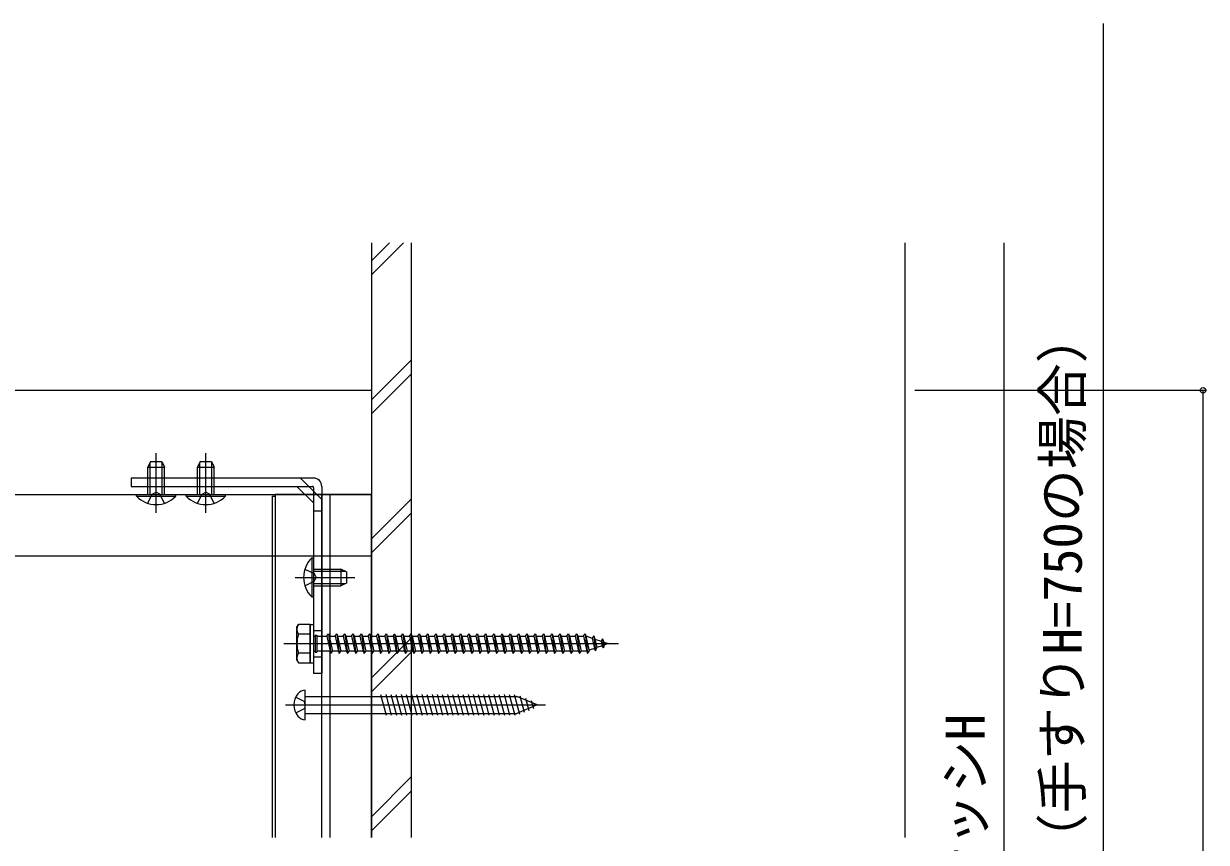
# Model space of a CAD drawing. Units: millimetres, scale not verified. Extents: x -980 to 980, y -1458 to 1451.
# Drawn here: x -366.5 to -9.5, y -117.4 to 129.9 of the extents above; entities that cross this region are included whole.
import ezdxf
from ezdxf.enums import TextEntityAlignment as Align

# ---------------------------------------------------------------- set-up
doc = ezdxf.new("R2010")
doc.units = ezdxf.units.MM
doc.header["$LTSCALE"] = 8
for name, color, linetype in [('0-5_YKK_12', 2, 'Continuous'), ('0-6_YKK_13', 4, 'Continuous'), ('0-8_YKK_D', 6, 'Continuous'), ('0-A_YSS_K', 3, 'Continuous')]:
    doc.layers.add(name, color=color, linetype=linetype)
doc.styles.add('ＭＳ ゴシック', font='')
doc.styles.get('ＭＳ ゴシック').set_extended_font_data('MS Gothic')

msp = doc.modelspace()

# ---------------------------------------------------------------- linework, layer by layer
at = {"layer": '0-5_YKK_12'}
for p, q in [((-565.546, 19.142), (-261.546, 19.142)), ((-261.546, 19.142), (-261.546, -30.858)), ((-565.546, -12.358), (-261.546, -12.358)), ((-291.546, -12.858), (-291.546, -115.858)), ((-291.546, -12.858), (-290.646, -12.858)), ((-261.546, -12.358), (-290.646, -12.358)), ((-290.646, -12.358), (-290.646, -115.858)), ((-276.546, -115.858), (-276.546, -12.358)), ((-274.046, -115.858), (-274.046, -12.358)), ((-261.546, -115.858), (-261.546, -12.358)), ((-399.546, -30.858), (-290.646, -30.858)), ((-290.646, -30.858), (-261.546, -30.858))]:
    msp.add_line(p, q, dxfattribs=at)
at = {"layer": '0-6_YKK_13'}
for p, q in [((-326.546, -17.858), (-326.546, 0.142)), ((-311.546, -17.858), (-311.546, 0.142)), ((-328.246, -2.358), (-329.046, -4.058)), ((-328.392, -12.358), (-328.392, -2.667)), ((-328.246, -2.358), (-324.846, -2.358)), ((-324.846, -2.358), (-324.046, -4.058)), ((-324.7, -12.358), (-324.7, -2.667)), ((-313.246, -2.358), (-314.046, -4.058)), ((-313.392, -12.358), (-313.392, -2.667)), ((-313.246, -2.358), (-309.846, -2.358)), ((-309.846, -2.358), (-309.046, -4.058)), ((-309.7, -12.358), (-309.7, -2.667)), ((-324.046, -12.358), (-324.046, -4.058)), ((-309.046, -12.358), (-309.046, -4.058)), ((-279.046, -7.358), (-334.046, -7.358)), ((-284.046, -9.858), (-279.046, -14.858)), ((-283.01, -7.358), (-276.546, -13.822)), ((-279.046, -10.158), (-279.046, -66.358)), ((-276.546, -9.858), (-276.546, -66.358)), ((-332.446, -12.866), (-332.446, -12.358)), ((-332.446, -12.358), (-320.646, -12.358)), ((-317.446, -12.866), (-317.446, -12.358)), ((-317.446, -12.358), (-305.646, -12.358)), ((-276.546, -17.358), (-279.046, -17.358)), ((-279.555, -31.458), (-279.046, -31.458)), ((-279.046, -31.458), (-279.046, -43.258)), ((-279.046, -35.512), (-269.355, -35.512)), ((-269.046, -35.658), (-270.746, -34.858)), ((-269.046, -35.658), (-269.046, -39.058)), ((-284.546, -37.358), (-266.546, -37.358)), ((-284.277, -37.358), (-270.829, -37.358)), ((-279.046, -39.203), (-269.355, -39.203)), ((-269.046, -39.058), (-270.746, -39.858)), ((-279.046, -39.858), (-270.746, -39.858)), ((-284.046, -52.358), (-283.613, -51.608)), ((-284.046, -62.358), (-284.046, -52.358)), ((-280.046, -51.608), (-283.615, -51.608)), ((-279.046, -53.358), (-276.546, -53.358)), ((-280.046, -54.471), (-283.599, -54.471)), ((-279.046, -55.108), (-278.546, -55.108)), ((-278.546, -54.758), (-278.046, -54.758)), ((-278.546, -54.758), (-278.546, -59.958)), ((-278.046, -54.758), (-278.046, -59.958)), ((-278.046, -55.108), (-275.046, -55.108)), ((-274.546, -54.358), (-273.796, -60.358)), ((-274.296, -55.108), (-272.546, -55.108)), ((-274.296, -55.108), (-273.296, -59.608)), ((-272.046, -54.358), (-271.296, -60.358)), ((-271.796, -55.108), (-270.046, -55.108)), ((-271.796, -55.108), (-270.796, -59.608)), ((-269.546, -54.358), (-268.796, -60.358)), ((-269.296, -55.108), (-267.546, -55.108)), ((-269.296, -55.108), (-268.296, -59.608)), ((-267.046, -54.358), (-266.296, -60.358)), ((-266.796, -55.108), (-265.046, -55.108)), ((-266.796, -55.108), (-265.796, -59.608)), ((-264.546, -54.358), (-263.796, -60.358)), ((-264.296, -55.108), (-262.546, -55.108)), ((-264.296, -55.108), (-263.296, -59.608)), ((-262.046, -54.358), (-261.296, -60.358)), ((-261.796, -55.108), (-260.046, -55.108)), ((-261.796, -55.108), (-260.796, -59.608)), ((-259.546, -54.358), (-258.796, -60.358)), ((-259.296, -55.108), (-257.546, -55.108)), ((-259.296, -55.108), (-258.296, -59.608)), ((-257.046, -54.358), (-256.296, -60.358)), ((-256.796, -55.108), (-255.046, -55.108)), ((-256.796, -55.108), (-255.796, -59.608)), ((-254.546, -54.358), (-253.796, -60.358)), ((-254.296, -55.108), (-252.546, -55.108)), ((-254.296, -55.108), (-253.296, -59.608)), ((-252.046, -54.358), (-251.296, -60.358)), ((-251.796, -55.108), (-250.046, -55.108)), ((-251.796, -55.108), (-250.796, -59.608)), ((-249.546, -54.358), (-248.796, -60.358)), ((-249.296, -55.108), (-247.546, -55.108)), ((-249.296, -55.108), (-248.296, -59.608)), ((-247.046, -54.358), (-246.296, -60.358)), ((-246.796, -55.108), (-245.046, -55.108)), ((-246.796, -55.108), (-245.796, -59.608)), ((-244.546, -54.358), (-243.796, -60.358)), ((-244.296, -55.108), (-242.546, -55.108)), ((-244.296, -55.108), (-243.296, -59.608)), ((-242.046, -54.358), (-241.296, -60.358)), ((-241.796, -55.108), (-240.046, -55.108)), ((-241.796, -55.108), (-240.796, -59.608)), ((-239.546, -54.358), (-238.796, -60.358)), ((-239.296, -55.108), (-237.546, -55.108)), ((-239.296, -55.108), (-238.296, -59.608)), ((-237.046, -54.358), (-236.296, -60.358)), ((-236.796, -55.108), (-235.046, -55.108)), ((-236.796, -55.108), (-235.796, -59.608)), ((-234.546, -54.358), (-233.796, -60.358)), ((-234.296, -55.108), (-232.546, -55.108)), ((-234.296, -55.108), (-233.296, -59.608)), ((-232.046, -54.358), (-231.296, -60.358)), ((-231.796, -55.108), (-230.046, -55.108)), ((-231.796, -55.108), (-230.796, -59.608)), ((-229.546, -54.358), (-228.796, -60.358)), ((-229.296, -55.108), (-227.546, -55.108)), ((-229.296, -55.108), (-228.296, -59.608)), ((-227.046, -54.358), (-226.296, -60.358)), ((-226.796, -55.108), (-225.046, -55.108)), ((-226.796, -55.108), (-225.796, -59.608)), ((-224.546, -54.358), (-223.796, -60.358)), ((-224.296, -55.108), (-222.546, -55.108)), ((-224.296, -55.108), (-223.296, -59.608)), ((-222.046, -54.358), (-221.296, -60.358)), ((-221.796, -55.108), (-220.046, -55.108)), ((-221.796, -55.108), (-220.796, -59.608)), ((-219.546, -54.358), (-218.796, -60.358)), ((-219.296, -55.108), (-217.546, -55.108)), ((-219.296, -55.108), (-218.296, -59.608)), ((-217.046, -54.358), (-216.296, -60.358)), ((-216.796, -55.108), (-215.046, -55.108)), ((-216.796, -55.108), (-215.796, -59.608)), ((-214.546, -54.358), (-213.796, -60.358)), ((-214.296, -55.108), (-212.546, -55.108)), ((-214.296, -55.108), (-213.296, -59.608)), ((-212.046, -54.358), (-211.296, -60.358)), ((-211.796, -55.108), (-210.046, -55.108)), ((-211.796, -55.108), (-210.796, -59.608)), ((-209.546, -54.358), (-208.796, -60.358)), ((-209.296, -55.108), (-207.546, -55.108)), ((-209.296, -55.108), (-208.296, -59.608)), ((-207.046, -54.358), (-206.296, -60.358)), ((-206.796, -55.108), (-205.046, -55.108)), ((-206.796, -55.108), (-205.796, -59.608)), ((-204.546, -54.358), (-203.796, -60.358)), ((-204.296, -55.108), (-202.546, -55.108)), ((-204.296, -55.108), (-203.296, -59.608)), ((-202.046, -54.358), (-201.296, -60.358)), ((-201.796, -55.108), (-200.046, -55.108)), ((-201.796, -55.108), (-200.796, -59.608)), ((-199.546, -54.358), (-198.796, -60.358)), ((-199.296, -55.108), (-197.546, -55.108)), ((-199.296, -55.108), (-198.296, -59.608)), ((-197.046, -54.358), (-196.296, -60.358)), ((-196.796, -55.108), (-196.58, -55.108)), ((-196.796, -55.108), (-195.796, -59.608)), ((-196.58, -55.108), (-194.919, -55.68)), ((-194.46, -55.044), (-194.919, -55.68)), ((-194.919, -55.68), (-194.226, -58.797)), ((-194.46, -55.044), (-194.107, -55.959)), ((-194.46, -55.044), (-193.906, -59.48)), ((-194.107, -55.959), (-192.212, -56.612)), ((-194.107, -55.959), (-193.529, -58.557)), ((-191.848, -55.944), (-192.212, -56.612)), ((-192.212, -56.612), (-191.904, -57.997)), ((-191.848, -55.944), (-191.399, -56.891)), ((-191.848, -55.944), (-191.509, -58.654)), ((-191.399, -56.891), (-190.046, -57.358)), ((-191.399, -56.891), (-191.207, -57.757)), ((-288.046, -57.358), (-187.001, -57.358)), ((-284.277, -57.358), (-270.829, -57.358)), ((-280.046, -60.244), (-283.599, -60.244)), ((-279.046, -59.608), (-278.546, -59.608)), ((-278.546, -59.958), (-278.046, -59.958)), ((-274.046, -59.608), (-278.046, -59.608)), ((-271.546, -59.608), (-273.296, -59.608)), ((-269.046, -59.608), (-270.796, -59.608)), ((-266.546, -59.608), (-268.296, -59.608)), ((-264.046, -59.608), (-265.796, -59.608)), ((-261.546, -59.608), (-263.296, -59.608)), ((-259.046, -59.608), (-260.796, -59.608)), ((-256.546, -59.608), (-258.296, -59.608)), ((-254.046, -59.608), (-255.796, -59.608)), ((-251.546, -59.608), (-253.296, -59.608)), ((-249.046, -59.608), (-250.796, -59.608)), ((-246.546, -59.608), (-248.296, -59.608)), ((-244.046, -59.608), (-245.796, -59.608)), ((-241.546, -59.608), (-243.296, -59.608)), ((-239.046, -59.608), (-240.796, -59.608)), ((-236.546, -59.608), (-238.296, -59.608)), ((-234.046, -59.608), (-235.796, -59.608)), ((-231.546, -59.608), (-233.296, -59.608)), ((-229.046, -59.608), (-230.796, -59.608)), ((-226.546, -59.608), (-228.296, -59.608)), ((-224.046, -59.608), (-225.796, -59.608)), ((-221.546, -59.608), (-223.296, -59.608)), ((-219.046, -59.608), (-220.796, -59.608)), ((-216.546, -59.608), (-218.296, -59.608)), ((-214.046, -59.608), (-215.796, -59.608)), ((-211.546, -59.608), (-213.296, -59.608)), ((-209.046, -59.608), (-210.796, -59.608)), ((-206.546, -59.608), (-208.296, -59.608)), ((-204.046, -59.608), (-205.796, -59.608)), ((-201.546, -59.608), (-203.296, -59.608)), ((-199.046, -59.608), (-200.796, -59.608)), ((-196.58, -59.608), (-198.296, -59.608)), ((-196.548, -59.597), (-196.58, -59.608)), ((-194.226, -58.797), (-195.852, -59.357)), ((-193.906, -59.48), (-194.226, -58.797)), ((-193.906, -59.48), (-193.529, -58.557)), ((-191.904, -57.997), (-193.529, -58.557)), ((-191.509, -58.654), (-191.904, -57.997)), ((-191.509, -58.654), (-191.207, -57.757)), ((-190.046, -57.358), (-191.207, -57.757)), ((-284.046, -62.358), (-283.613, -63.108)), ((-279.046, -61.358), (-276.546, -61.358)), ((-276.546, -66.358), (-279.046, -66.358)), ((-281.546, -80.358), (-281.546, -71.358)), ((-284.408, -73.508), (-281.809, -74.803)), ((-281.546, -75.858), (-281.809, -74.803)), ((-281.546, -73.308), (-217.702, -73.308)), ((-258.804, -72.758), (-257.143, -78.958)), ((-257.251, -72.758), (-255.59, -78.958)), ((-255.699, -72.758), (-254.037, -78.958)), ((-254.146, -72.758), (-252.484, -78.958)), ((-252.593, -72.758), (-250.931, -78.958)), ((-251.04, -72.758), (-249.379, -78.958)), ((-249.487, -72.758), (-247.826, -78.958)), ((-247.934, -72.758), (-246.273, -78.958)), ((-246.381, -72.758), (-244.72, -78.958)), ((-244.828, -72.758), (-243.167, -78.958)), ((-243.275, -72.758), (-241.614, -78.958)), ((-241.722, -72.758), (-240.061, -78.958)), ((-240.169, -72.758), (-238.508, -78.958)), ((-238.617, -72.758), (-236.955, -78.958)), ((-237.064, -72.758), (-235.402, -78.958)), ((-235.511, -72.758), (-233.849, -78.958)), ((-233.958, -72.758), (-232.296, -78.958)), ((-232.405, -72.758), (-230.744, -78.958)), ((-230.852, -72.758), (-229.191, -78.958)), ((-229.299, -72.758), (-227.638, -78.958)), ((-227.746, -72.758), (-226.085, -78.958)), ((-226.193, -72.758), (-224.532, -78.958)), ((-224.64, -72.758), (-222.979, -78.958)), ((-223.087, -72.758), (-221.426, -78.958)), ((-221.534, -72.758), (-219.873, -78.958)), ((-219.982, -72.758), (-218.32, -78.958)), ((-218.429, -72.758), (-216.85, -78.65)), ((-211.546, -75.858), (-217.702, -73.308)), ((-216.786, -73.092), (-215.452, -78.071)), ((-215.039, -73.815), (-214.054, -77.492)), ((-213.293, -74.539), (-212.656, -76.913)), ((-287.446, -75.858), (-209.046, -75.858)), ((-284.408, -78.208), (-281.809, -76.912)), ((-281.546, -75.858), (-281.809, -76.912)), ((-281.546, -78.408), (-217.702, -78.408)), ((-211.546, -75.858), (-217.702, -78.408)), ((-211.546, -75.858), (-217.702, -78.408))]:
    msp.add_line(p, q, dxfattribs=at)
for points in [[(-329.046, -12.358), (-329.046, -4.058), (-324.046, -4.058)], [(-314.046, -12.358), (-314.046, -4.058), (-309.046, -4.058)], [(-334.046, -7.358), (-334.046, -9.858), (-279.346, -9.858)], [(-332.446, -12.866), (-320.646, -12.866), (-320.646, -12.358)], [(-329.046, -14.969), (-327.691, -12.191), (-326.546, -11.582)], [(-324.046, -14.969), (-325.401, -12.191), (-326.546, -11.582)], [(-317.446, -12.866), (-305.646, -12.866), (-305.646, -12.358)], [(-314.046, -14.969), (-312.691, -12.191), (-311.546, -11.582)], [(-309.046, -14.969), (-310.401, -12.191), (-311.546, -11.582)], [(-279.555, -31.458), (-279.555, -43.258), (-279.046, -43.258)], [(-281.657, -34.858), (-278.879, -36.213), (-278.27, -37.358)], [(-279.046, -34.858), (-270.746, -34.858), (-270.746, -39.858)], [(-281.657, -39.858), (-278.879, -38.503), (-278.27, -37.358)], [(-283.615, -63.108), (-280.046, -63.108), (-280.046, -51.608)], [(-280.046, -51.608), (-279.046, -51.608), (-279.046, -63.108)], [(-280.046, -51.608), (-280.046, -63.108), (-279.046, -63.108)], [(-275.046, -55.108), (-274.546, -54.358), (-274.296, -55.108)], [(-275.046, -55.108), (-274.046, -59.608), (-273.796, -60.358), (-273.296, -59.608)], [(-272.546, -55.108), (-272.046, -54.358), (-271.796, -55.108)], [(-272.546, -55.108), (-271.546, -59.608), (-271.296, -60.358), (-270.796, -59.608)], [(-270.046, -55.108), (-269.546, -54.358), (-269.296, -55.108)], [(-270.046, -55.108), (-269.046, -59.608), (-268.796, -60.358), (-268.296, -59.608)], [(-267.546, -55.108), (-267.046, -54.358), (-266.796, -55.108)], [(-267.546, -55.108), (-266.546, -59.608), (-266.296, -60.358), (-265.796, -59.608)], [(-265.046, -55.108), (-264.546, -54.358), (-264.296, -55.108)], [(-265.046, -55.108), (-264.046, -59.608), (-263.796, -60.358), (-263.296, -59.608)], [(-262.546, -55.108), (-262.046, -54.358), (-261.796, -55.108)], [(-262.546, -55.108), (-261.546, -59.608), (-261.296, -60.358), (-260.796, -59.608)], [(-260.046, -55.108), (-259.546, -54.358), (-259.296, -55.108)], [(-260.046, -55.108), (-259.046, -59.608), (-258.796, -60.358), (-258.296, -59.608)], [(-257.546, -55.108), (-257.046, -54.358), (-256.796, -55.108)], [(-257.546, -55.108), (-256.546, -59.608), (-256.296, -60.358), (-255.796, -59.608)], [(-255.046, -55.108), (-254.546, -54.358), (-254.296, -55.108)], [(-255.046, -55.108), (-254.046, -59.608), (-253.796, -60.358), (-253.296, -59.608)], [(-252.546, -55.108), (-252.046, -54.358), (-251.796, -55.108)], [(-252.546, -55.108), (-251.546, -59.608), (-251.296, -60.358), (-250.796, -59.608)], [(-250.046, -55.108), (-249.546, -54.358), (-249.296, -55.108)], [(-250.046, -55.108), (-249.046, -59.608), (-248.796, -60.358), (-248.296, -59.608)], [(-247.546, -55.108), (-247.046, -54.358), (-246.796, -55.108)], [(-247.546, -55.108), (-246.546, -59.608), (-246.296, -60.358), (-245.796, -59.608)], [(-245.046, -55.108), (-244.546, -54.358), (-244.296, -55.108)], [(-245.046, -55.108), (-244.046, -59.608), (-243.796, -60.358), (-243.296, -59.608)], [(-242.546, -55.108), (-242.046, -54.358), (-241.796, -55.108)], [(-242.546, -55.108), (-241.546, -59.608), (-241.296, -60.358), (-240.796, -59.608)], [(-240.046, -55.108), (-239.546, -54.358), (-239.296, -55.108)], [(-240.046, -55.108), (-239.046, -59.608), (-238.796, -60.358), (-238.296, -59.608)], [(-237.546, -55.108), (-237.046, -54.358), (-236.796, -55.108)], [(-237.546, -55.108), (-236.546, -59.608), (-236.296, -60.358), (-235.796, -59.608)], [(-235.046, -55.108), (-234.546, -54.358), (-234.296, -55.108)], [(-235.046, -55.108), (-234.046, -59.608), (-233.796, -60.358), (-233.296, -59.608)], [(-232.546, -55.108), (-232.046, -54.358), (-231.796, -55.108)], [(-232.546, -55.108), (-231.546, -59.608), (-231.296, -60.358), (-230.796, -59.608)], [(-230.046, -55.108), (-229.546, -54.358), (-229.296, -55.108)], [(-230.046, -55.108), (-229.046, -59.608), (-228.796, -60.358), (-228.296, -59.608)], [(-227.546, -55.108), (-227.046, -54.358), (-226.796, -55.108)], [(-227.546, -55.108), (-226.546, -59.608), (-226.296, -60.358), (-225.796, -59.608)], [(-225.046, -55.108), (-224.546, -54.358), (-224.296, -55.108)], [(-225.046, -55.108), (-224.046, -59.608), (-223.796, -60.358), (-223.296, -59.608)], [(-222.546, -55.108), (-222.046, -54.358), (-221.796, -55.108)], [(-222.546, -55.108), (-221.546, -59.608), (-221.296, -60.358), (-220.796, -59.608)], [(-220.046, -55.108), (-219.546, -54.358), (-219.296, -55.108)], [(-220.046, -55.108), (-219.046, -59.608), (-218.796, -60.358), (-218.296, -59.608)], [(-217.546, -55.108), (-217.046, -54.358), (-216.796, -55.108)], [(-217.546, -55.108), (-216.546, -59.608), (-216.296, -60.358), (-215.796, -59.608)], [(-215.046, -55.108), (-214.546, -54.358), (-214.296, -55.108)], [(-215.046, -55.108), (-214.046, -59.608), (-213.796, -60.358), (-213.296, -59.608)], [(-212.546, -55.108), (-212.046, -54.358), (-211.796, -55.108)], [(-212.546, -55.108), (-211.546, -59.608), (-211.296, -60.358), (-210.796, -59.608)], [(-210.046, -55.108), (-209.546, -54.358), (-209.296, -55.108)], [(-210.046, -55.108), (-209.046, -59.608), (-208.796, -60.358), (-208.296, -59.608)], [(-207.546, -55.108), (-207.046, -54.358), (-206.796, -55.108)], [(-207.546, -55.108), (-206.546, -59.608), (-206.296, -60.358), (-205.796, -59.608)], [(-205.046, -55.108), (-204.546, -54.358), (-204.296, -55.108)], [(-205.046, -55.108), (-204.046, -59.608), (-203.796, -60.358), (-203.296, -59.608)], [(-202.546, -55.108), (-202.046, -54.358), (-201.796, -55.108)], [(-202.546, -55.108), (-201.546, -59.608), (-201.296, -60.358), (-200.796, -59.608)], [(-200.046, -55.108), (-199.546, -54.358), (-199.296, -55.108)], [(-200.046, -55.108), (-199.046, -59.608), (-198.796, -60.358), (-198.296, -59.608)], [(-197.546, -55.108), (-197.046, -54.358), (-196.796, -55.108)], [(-197.546, -55.108), (-196.546, -59.608), (-196.296, -60.358), (-195.796, -59.608)]]:
    msp.add_lwpolyline(points, dxfattribs=at)
for centre, radius, start, end in [((-279.346, -10.158), 0.3, 0, 90), ((-279.046, -9.858), 2.5, 0, 90), ((-326.546, -7.125), 8.232, 224.2189, 315.7811), ((-311.546, -7.125), 8.232, 224.2189, 315.7811), ((-273.813, -37.358), 8.232, 134.2189, 225.7811), ((-281.49, -53.027), 2.556, 146.25178, 214.38425), ((-274.492, -57.358), 9.553, 162.41205, 197.58795), ((-281.49, -61.688), 2.556, 145.61575, 213.74822), ((-281.417, -74.355), 3, 92.45904, 141.23328), ((-279.546, -75.858), 5.4, 141.23328, 218.76672), ((-281.417, -77.36), 3, 218.76672, 267.54096)]:
    msp.add_arc(centre, radius, start, end, dxfattribs=at)
at = {"layer": '0-8_YKK_D'}
for p, q in [((-70.546, -256.858), (-70.546, 63.648)), ((-97.546, 19.142), (-9.546, 19.142)), ((-10.546, -405.858), (-10.546, 19.142))]:
    msp.add_line(p, q, dxfattribs=at)
msp.add_lwpolyline([(-40.546, -405.858), (-40.546, -230.858), (-40.546, 129.87)], dxfattribs=at)
msp.add_circle((-10.546, 19.142), 0.85, dxfattribs=at)
at = {"layer": '0-A_YSS_K'}
for p, q in [((-261.546, 63.648), (-261.546, -115.858)), ((-256.119, 63.648), (-261.546, 58.221)), ((-261.546, 53.978), (-251.876, 63.648)), ((-249.546, 63.648), (-249.546, -115.858)), ((-100.546, 63.648), (-100.546, -115.858)), ((-249.546, 28.263), (-261.546, 16.263)), ((-261.546, 12.02), (-249.546, 24.02)), ((-249.546, -13.695), (-261.546, -25.695)), ((-261.546, -29.937), (-249.546, -17.937)), ((-249.546, -55.653), (-261.546, -67.653)), ((-261.546, -71.895), (-249.546, -59.895)), ((-249.546, -97.61), (-261.546, -109.61)), ((-261.546, -113.853), (-249.546, -101.853))]:
    msp.add_line(p, q, dxfattribs=at)

# ---------------------------------------------------------------- texts
at = {"layer": '0-8_YKK_D', "style": 'ＭＳ ゴシック'}
for s, p in [('FLより650以上（手すりH=750の場合）', (-43.619, -228.476)), ('サッシH', (-72.982, -134.559))]:
    msp.add_text(s, height=11.73, rotation=90, dxfattribs=at).set_placement(p, align=Align.BOTTOM_LEFT)

doc.saveas('drawing.dxf')
